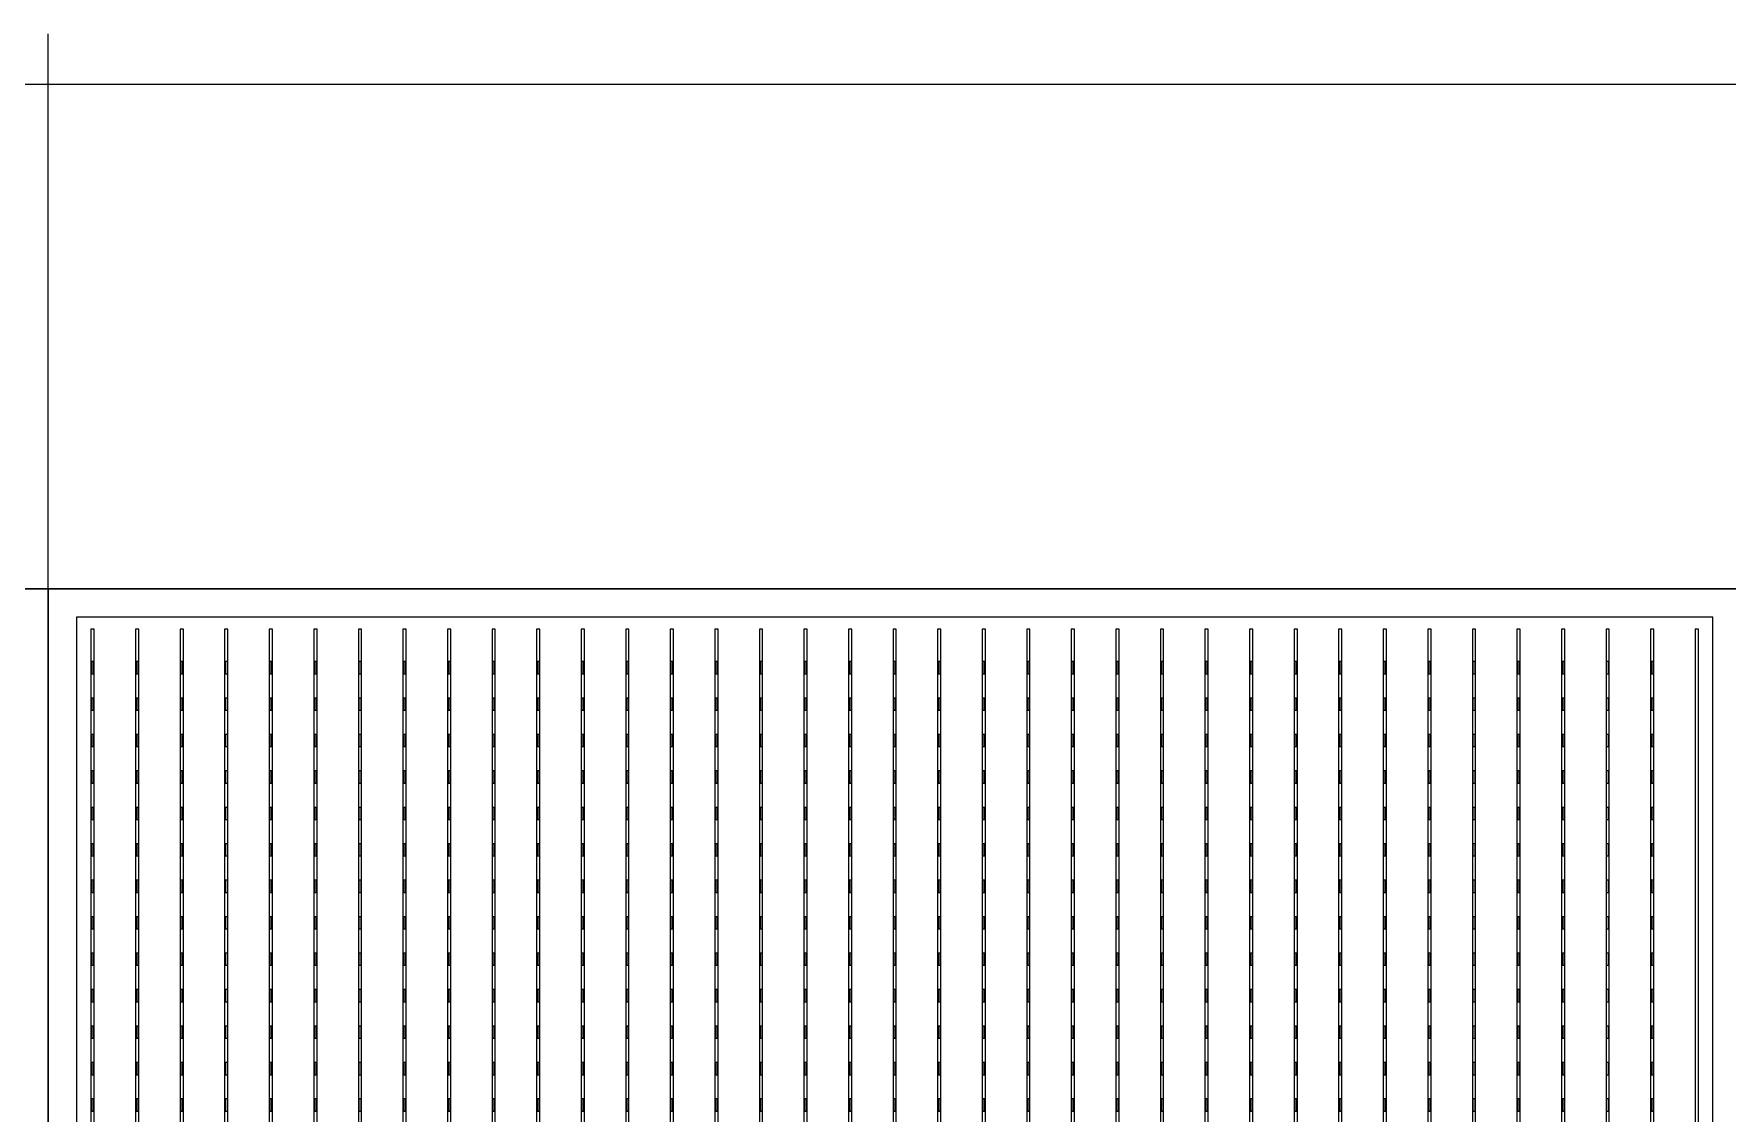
# Model space of a CAD drawing. Header units: millimetres. Extents: x -18 to 142, y -7 to 153.
# Drawn here: x 41.09 to 61.99, y 139.32 to 152.65 of the extents above; entities that cross this region are included whole.
import ezdxf

# ---------------------------------------------------------------- set-up
doc = ezdxf.new("R2010")
doc.units = ezdxf.units.MM
for name, color, linetype in [('CELLS', 5, 'Continuous'), ('CONTACT_PADS', 2, 'Continuous'), ('DICING', 4, 'Continuous'), ('FINGERS', 1, 'Continuous'), ('INSULATION', 2, 'Continuous'), ('WAFER', 1, 'Continuous')]:
    doc.layers.add(name, color=color, linetype=linetype)

msp = doc.modelspace()

# ---------------------------------------------------------------- linework, layer by layer
at = {"layer": 'CELLS'}
for points in [[(41.27, 124.9), (41.27, 145.8), (20.37, 145.8), (20.37, 124.9), (41.27, 124.9)], [(62.17, 124.9), (62.17, 145.8), (41.27, 145.8), (41.27, 124.9), (62.17, 124.9)]]:
    msp.add_lwpolyline(points, close=True, dxfattribs=at)
at = {"layer": 'CONTACT_PADS'}
for points in [[(41.833, 144.75), (41.833, 144.9), (41.808, 144.9), (41.808, 144.75), (41.833, 144.75)], [(42.383, 144.75), (42.383, 144.9), (42.358, 144.9), (42.358, 144.75), (42.383, 144.75)], [(42.933, 144.75), (42.933, 144.9), (42.908, 144.9), (42.908, 144.75), (42.933, 144.75)], [(43.483, 144.75), (43.483, 144.9), (43.458, 144.9), (43.458, 144.75), (43.483, 144.75)], [(44.033, 144.75), (44.033, 144.9), (44.008, 144.9), (44.008, 144.75), (44.033, 144.75)], [(44.583, 144.75), (44.583, 144.9), (44.558, 144.9), (44.558, 144.75), (44.583, 144.75)], [(45.133, 144.75), (45.133, 144.9), (45.108, 144.9), (45.108, 144.75), (45.133, 144.75)], [(45.683, 144.75), (45.683, 144.9), (45.658, 144.9), (45.658, 144.75), (45.683, 144.75)], [(46.233, 144.75), (46.233, 144.9), (46.208, 144.9), (46.208, 144.75), (46.233, 144.75)], [(46.783, 144.75), (46.783, 144.9), (46.758, 144.9), (46.758, 144.75), (46.783, 144.75)], [(47.333, 144.75), (47.333, 144.9), (47.308, 144.9), (47.308, 144.75), (47.333, 144.75)], [(47.883, 144.75), (47.883, 144.9), (47.858, 144.9), (47.858, 144.75), (47.883, 144.75)], [(48.433, 144.75), (48.433, 144.9), (48.408, 144.9), (48.408, 144.75), (48.433, 144.75)], [(48.983, 144.75), (48.983, 144.9), (48.958, 144.9), (48.958, 144.75), (48.983, 144.75)], [(49.533, 144.75), (49.533, 144.9), (49.508, 144.9), (49.508, 144.75), (49.533, 144.75)], [(50.083, 144.75), (50.083, 144.9), (50.058, 144.9), (50.058, 144.75), (50.083, 144.75)], [(50.633, 144.75), (50.633, 144.9), (50.608, 144.9), (50.608, 144.75), (50.633, 144.75)], [(51.183, 144.75), (51.183, 144.9), (51.158, 144.9), (51.158, 144.75), (51.183, 144.75)], [(51.733, 144.75), (51.733, 144.9), (51.708, 144.9), (51.708, 144.75), (51.733, 144.75)], [(52.283, 144.75), (52.283, 144.9), (52.258, 144.9), (52.258, 144.75), (52.283, 144.75)], [(52.833, 144.75), (52.833, 144.9), (52.808, 144.9), (52.808, 144.75), (52.833, 144.75)], [(53.383, 144.75), (53.383, 144.9), (53.358, 144.9), (53.358, 144.75), (53.383, 144.75)], [(53.933, 144.75), (53.933, 144.9), (53.908, 144.9), (53.908, 144.75), (53.933, 144.75)], [(54.483, 144.75), (54.483, 144.9), (54.458, 144.9), (54.458, 144.75), (54.483, 144.75)], [(55.033, 144.75), (55.033, 144.9), (55.008, 144.9), (55.008, 144.75), (55.033, 144.75)], [(55.583, 144.75), (55.583, 144.9), (55.558, 144.9), (55.558, 144.75), (55.583, 144.75)], [(56.133, 144.75), (56.133, 144.9), (56.108, 144.9), (56.108, 144.75), (56.133, 144.75)], [(56.683, 144.75), (56.683, 144.9), (56.658, 144.9), (56.658, 144.75), (56.683, 144.75)], [(57.233, 144.75), (57.233, 144.9), (57.208, 144.9), (57.208, 144.75), (57.233, 144.75)], [(57.783, 144.75), (57.783, 144.9), (57.758, 144.9), (57.758, 144.75), (57.783, 144.75)], [(58.333, 144.75), (58.333, 144.9), (58.308, 144.9), (58.308, 144.75), (58.333, 144.75)], [(58.883, 144.75), (58.883, 144.9), (58.858, 144.9), (58.858, 144.75), (58.883, 144.75)], [(59.433, 144.75), (59.433, 144.9), (59.408, 144.9), (59.408, 144.75), (59.433, 144.75)], [(59.983, 144.75), (59.983, 144.9), (59.958, 144.9), (59.958, 144.75), (59.983, 144.75)], [(60.533, 144.75), (60.533, 144.9), (60.508, 144.9), (60.508, 144.75), (60.533, 144.75)], [(61.083, 144.75), (61.083, 144.9), (61.058, 144.9), (61.058, 144.75), (61.083, 144.75)], [(41.833, 144.3), (41.833, 144.45), (41.808, 144.45), (41.808, 144.3), (41.833, 144.3)], [(42.383, 144.3), (42.383, 144.45), (42.358, 144.45), (42.358, 144.3), (42.383, 144.3)], [(42.933, 144.3), (42.933, 144.45), (42.908, 144.45), (42.908, 144.3), (42.933, 144.3)], [(43.483, 144.3), (43.483, 144.45), (43.458, 144.45), (43.458, 144.3), (43.483, 144.3)], [(44.033, 144.3), (44.033, 144.45), (44.008, 144.45), (44.008, 144.3), (44.033, 144.3)], [(44.583, 144.3), (44.583, 144.45), (44.558, 144.45), (44.558, 144.3), (44.583, 144.3)], [(45.133, 144.3), (45.133, 144.45), (45.108, 144.45), (45.108, 144.3), (45.133, 144.3)], [(45.683, 144.3), (45.683, 144.45), (45.658, 144.45), (45.658, 144.3), (45.683, 144.3)], [(46.233, 144.3), (46.233, 144.45), (46.208, 144.45), (46.208, 144.3), (46.233, 144.3)], [(46.783, 144.3), (46.783, 144.45), (46.758, 144.45), (46.758, 144.3), (46.783, 144.3)], [(47.333, 144.3), (47.333, 144.45), (47.308, 144.45), (47.308, 144.3), (47.333, 144.3)], [(47.883, 144.3), (47.883, 144.45), (47.858, 144.45), (47.858, 144.3), (47.883, 144.3)], [(48.433, 144.3), (48.433, 144.45), (48.408, 144.45), (48.408, 144.3), (48.433, 144.3)], [(48.983, 144.3), (48.983, 144.45), (48.958, 144.45), (48.958, 144.3), (48.983, 144.3)], [(49.533, 144.3), (49.533, 144.45), (49.508, 144.45), (49.508, 144.3), (49.533, 144.3)], [(50.083, 144.3), (50.083, 144.45), (50.058, 144.45), (50.058, 144.3), (50.083, 144.3)], [(50.633, 144.3), (50.633, 144.45), (50.608, 144.45), (50.608, 144.3), (50.633, 144.3)], [(51.183, 144.3), (51.183, 144.45), (51.158, 144.45), (51.158, 144.3), (51.183, 144.3)], [(51.733, 144.3), (51.733, 144.45), (51.708, 144.45), (51.708, 144.3), (51.733, 144.3)], [(52.283, 144.3), (52.283, 144.45), (52.258, 144.45), (52.258, 144.3), (52.283, 144.3)], [(52.833, 144.3), (52.833, 144.45), (52.808, 144.45), (52.808, 144.3), (52.833, 144.3)], [(53.383, 144.3), (53.383, 144.45), (53.358, 144.45), (53.358, 144.3), (53.383, 144.3)], [(53.933, 144.3), (53.933, 144.45), (53.908, 144.45), (53.908, 144.3), (53.933, 144.3)], [(54.483, 144.3), (54.483, 144.45), (54.458, 144.45), (54.458, 144.3), (54.483, 144.3)], [(55.033, 144.3), (55.033, 144.45), (55.008, 144.45), (55.008, 144.3), (55.033, 144.3)], [(55.583, 144.3), (55.583, 144.45), (55.558, 144.45), (55.558, 144.3), (55.583, 144.3)], [(56.133, 144.3), (56.133, 144.45), (56.108, 144.45), (56.108, 144.3), (56.133, 144.3)], [(56.683, 144.3), (56.683, 144.45), (56.658, 144.45), (56.658, 144.3), (56.683, 144.3)], [(57.233, 144.3), (57.233, 144.45), (57.208, 144.45), (57.208, 144.3), (57.233, 144.3)], [(57.783, 144.3), (57.783, 144.45), (57.758, 144.45), (57.758, 144.3), (57.783, 144.3)], [(58.333, 144.3), (58.333, 144.45), (58.308, 144.45), (58.308, 144.3), (58.333, 144.3)], [(58.883, 144.3), (58.883, 144.45), (58.858, 144.45), (58.858, 144.3), (58.883, 144.3)], [(59.433, 144.3), (59.433, 144.45), (59.408, 144.45), (59.408, 144.3), (59.433, 144.3)], [(59.983, 144.3), (59.983, 144.45), (59.958, 144.45), (59.958, 144.3), (59.983, 144.3)], [(60.533, 144.3), (60.533, 144.45), (60.508, 144.45), (60.508, 144.3), (60.533, 144.3)], [(61.083, 144.3), (61.083, 144.45), (61.058, 144.45), (61.058, 144.3), (61.083, 144.3)], [(41.833, 143.85), (41.833, 144), (41.808, 144), (41.808, 143.85), (41.833, 143.85)], [(42.383, 143.85), (42.383, 144), (42.358, 144), (42.358, 143.85), (42.383, 143.85)], [(42.933, 143.85), (42.933, 144), (42.908, 144), (42.908, 143.85), (42.933, 143.85)], [(43.483, 143.85), (43.483, 144), (43.458, 144), (43.458, 143.85), (43.483, 143.85)], [(44.033, 143.85), (44.033, 144), (44.008, 144), (44.008, 143.85), (44.033, 143.85)], [(44.583, 143.85), (44.583, 144), (44.558, 144), (44.558, 143.85), (44.583, 143.85)], [(45.133, 143.85), (45.133, 144), (45.108, 144), (45.108, 143.85), (45.133, 143.85)], [(45.683, 143.85), (45.683, 144), (45.658, 144), (45.658, 143.85), (45.683, 143.85)], [(46.233, 143.85), (46.233, 144), (46.208, 144), (46.208, 143.85), (46.233, 143.85)], [(46.783, 143.85), (46.783, 144), (46.758, 144), (46.758, 143.85), (46.783, 143.85)], [(47.333, 143.85), (47.333, 144), (47.308, 144), (47.308, 143.85), (47.333, 143.85)], [(47.883, 143.85), (47.883, 144), (47.858, 144), (47.858, 143.85), (47.883, 143.85)], [(48.433, 143.85), (48.433, 144), (48.408, 144), (48.408, 143.85), (48.433, 143.85)], [(48.983, 143.85), (48.983, 144), (48.958, 144), (48.958, 143.85), (48.983, 143.85)], [(49.533, 143.85), (49.533, 144), (49.508, 144), (49.508, 143.85), (49.533, 143.85)], [(50.083, 143.85), (50.083, 144), (50.058, 144), (50.058, 143.85), (50.083, 143.85)], [(50.633, 143.85), (50.633, 144), (50.608, 144), (50.608, 143.85), (50.633, 143.85)], [(51.183, 143.85), (51.183, 144), (51.158, 144), (51.158, 143.85), (51.183, 143.85)], [(51.733, 143.85), (51.733, 144), (51.708, 144), (51.708, 143.85), (51.733, 143.85)], [(52.283, 143.85), (52.283, 144), (52.258, 144), (52.258, 143.85), (52.283, 143.85)], [(52.833, 143.85), (52.833, 144), (52.808, 144), (52.808, 143.85), (52.833, 143.85)], [(53.383, 143.85), (53.383, 144), (53.358, 144), (53.358, 143.85), (53.383, 143.85)], [(53.933, 143.85), (53.933, 144), (53.908, 144), (53.908, 143.85), (53.933, 143.85)], [(54.483, 143.85), (54.483, 144), (54.458, 144), (54.458, 143.85), (54.483, 143.85)], [(55.033, 143.85), (55.033, 144), (55.008, 144), (55.008, 143.85), (55.033, 143.85)], [(55.583, 143.85), (55.583, 144), (55.558, 144), (55.558, 143.85), (55.583, 143.85)], [(56.133, 143.85), (56.133, 144), (56.108, 144), (56.108, 143.85), (56.133, 143.85)], [(56.683, 143.85), (56.683, 144), (56.658, 144), (56.658, 143.85), (56.683, 143.85)], [(57.233, 143.85), (57.233, 144), (57.208, 144), (57.208, 143.85), (57.233, 143.85)], [(57.783, 143.85), (57.783, 144), (57.758, 144), (57.758, 143.85), (57.783, 143.85)], [(58.333, 143.85), (58.333, 144), (58.308, 144), (58.308, 143.85), (58.333, 143.85)], [(58.883, 143.85), (58.883, 144), (58.858, 144), (58.858, 143.85), (58.883, 143.85)], [(59.433, 143.85), (59.433, 144), (59.408, 144), (59.408, 143.85), (59.433, 143.85)], [(59.983, 143.85), (59.983, 144), (59.958, 144), (59.958, 143.85), (59.983, 143.85)], [(60.533, 143.85), (60.533, 144), (60.508, 144), (60.508, 143.85), (60.533, 143.85)], [(61.083, 143.85), (61.083, 144), (61.058, 144), (61.058, 143.85), (61.083, 143.85)], [(41.833, 143.4), (41.833, 143.55), (41.808, 143.55), (41.808, 143.4), (41.833, 143.4)], [(42.383, 143.4), (42.383, 143.55), (42.358, 143.55), (42.358, 143.4), (42.383, 143.4)], [(42.933, 143.4), (42.933, 143.55), (42.908, 143.55), (42.908, 143.4), (42.933, 143.4)], [(43.483, 143.4), (43.483, 143.55), (43.458, 143.55), (43.458, 143.4), (43.483, 143.4)], [(44.033, 143.4), (44.033, 143.55), (44.008, 143.55), (44.008, 143.4), (44.033, 143.4)], [(44.583, 143.4), (44.583, 143.55), (44.558, 143.55), (44.558, 143.4), (44.583, 143.4)], [(45.133, 143.4), (45.133, 143.55), (45.108, 143.55), (45.108, 143.4), (45.133, 143.4)], [(45.683, 143.4), (45.683, 143.55), (45.658, 143.55), (45.658, 143.4), (45.683, 143.4)], [(46.233, 143.4), (46.233, 143.55), (46.208, 143.55), (46.208, 143.4), (46.233, 143.4)], [(46.783, 143.4), (46.783, 143.55), (46.758, 143.55), (46.758, 143.4), (46.783, 143.4)], [(47.333, 143.4), (47.333, 143.55), (47.308, 143.55), (47.308, 143.4), (47.333, 143.4)], [(47.883, 143.4), (47.883, 143.55), (47.858, 143.55), (47.858, 143.4), (47.883, 143.4)], [(48.433, 143.4), (48.433, 143.55), (48.408, 143.55), (48.408, 143.4), (48.433, 143.4)], [(48.983, 143.4), (48.983, 143.55), (48.958, 143.55), (48.958, 143.4), (48.983, 143.4)], [(49.533, 143.4), (49.533, 143.55), (49.508, 143.55), (49.508, 143.4), (49.533, 143.4)], [(50.083, 143.4), (50.083, 143.55), (50.058, 143.55), (50.058, 143.4), (50.083, 143.4)], [(50.633, 143.4), (50.633, 143.55), (50.608, 143.55), (50.608, 143.4), (50.633, 143.4)], [(51.183, 143.4), (51.183, 143.55), (51.158, 143.55), (51.158, 143.4), (51.183, 143.4)], [(51.733, 143.4), (51.733, 143.55), (51.708, 143.55), (51.708, 143.4), (51.733, 143.4)], [(52.283, 143.4), (52.283, 143.55), (52.258, 143.55), (52.258, 143.4), (52.283, 143.4)], [(52.833, 143.4), (52.833, 143.55), (52.808, 143.55), (52.808, 143.4), (52.833, 143.4)], [(53.383, 143.4), (53.383, 143.55), (53.358, 143.55), (53.358, 143.4), (53.383, 143.4)], [(53.933, 143.4), (53.933, 143.55), (53.908, 143.55), (53.908, 143.4), (53.933, 143.4)], [(54.483, 143.4), (54.483, 143.55), (54.458, 143.55), (54.458, 143.4), (54.483, 143.4)], [(55.033, 143.4), (55.033, 143.55), (55.008, 143.55), (55.008, 143.4), (55.033, 143.4)], [(55.583, 143.4), (55.583, 143.55), (55.558, 143.55), (55.558, 143.4), (55.583, 143.4)], [(56.133, 143.4), (56.133, 143.55), (56.108, 143.55), (56.108, 143.4), (56.133, 143.4)], [(56.683, 143.4), (56.683, 143.55), (56.658, 143.55), (56.658, 143.4), (56.683, 143.4)], [(57.233, 143.4), (57.233, 143.55), (57.208, 143.55), (57.208, 143.4), (57.233, 143.4)], [(57.783, 143.4), (57.783, 143.55), (57.758, 143.55), (57.758, 143.4), (57.783, 143.4)], [(58.333, 143.4), (58.333, 143.55), (58.308, 143.55), (58.308, 143.4), (58.333, 143.4)], [(58.883, 143.4), (58.883, 143.55), (58.858, 143.55), (58.858, 143.4), (58.883, 143.4)], [(59.433, 143.4), (59.433, 143.55), (59.408, 143.55), (59.408, 143.4), (59.433, 143.4)], [(59.983, 143.4), (59.983, 143.55), (59.958, 143.55), (59.958, 143.4), (59.983, 143.4)], [(60.533, 143.4), (60.533, 143.55), (60.508, 143.55), (60.508, 143.4), (60.533, 143.4)], [(61.083, 143.4), (61.083, 143.55), (61.058, 143.55), (61.058, 143.4), (61.083, 143.4)], [(41.833, 142.95), (41.833, 143.1), (41.808, 143.1), (41.808, 142.95), (41.833, 142.95)], [(42.383, 142.95), (42.383, 143.1), (42.358, 143.1), (42.358, 142.95), (42.383, 142.95)], [(42.933, 142.95), (42.933, 143.1), (42.908, 143.1), (42.908, 142.95), (42.933, 142.95)], [(43.483, 142.95), (43.483, 143.1), (43.458, 143.1), (43.458, 142.95), (43.483, 142.95)], [(44.033, 142.95), (44.033, 143.1), (44.008, 143.1), (44.008, 142.95), (44.033, 142.95)], [(44.583, 142.95), (44.583, 143.1), (44.558, 143.1), (44.558, 142.95), (44.583, 142.95)], [(45.133, 142.95), (45.133, 143.1), (45.108, 143.1), (45.108, 142.95), (45.133, 142.95)], [(45.683, 142.95), (45.683, 143.1), (45.658, 143.1), (45.658, 142.95), (45.683, 142.95)], [(46.233, 142.95), (46.233, 143.1), (46.208, 143.1), (46.208, 142.95), (46.233, 142.95)], [(46.783, 142.95), (46.783, 143.1), (46.758, 143.1), (46.758, 142.95), (46.783, 142.95)], [(47.333, 142.95), (47.333, 143.1), (47.308, 143.1), (47.308, 142.95), (47.333, 142.95)], [(47.883, 142.95), (47.883, 143.1), (47.858, 143.1), (47.858, 142.95), (47.883, 142.95)], [(48.433, 142.95), (48.433, 143.1), (48.408, 143.1), (48.408, 142.95), (48.433, 142.95)], [(48.983, 142.95), (48.983, 143.1), (48.958, 143.1), (48.958, 142.95), (48.983, 142.95)], [(49.533, 142.95), (49.533, 143.1), (49.508, 143.1), (49.508, 142.95), (49.533, 142.95)], [(50.083, 142.95), (50.083, 143.1), (50.058, 143.1), (50.058, 142.95), (50.083, 142.95)], [(50.633, 142.95), (50.633, 143.1), (50.608, 143.1), (50.608, 142.95), (50.633, 142.95)], [(51.183, 142.95), (51.183, 143.1), (51.158, 143.1), (51.158, 142.95), (51.183, 142.95)], [(51.733, 142.95), (51.733, 143.1), (51.708, 143.1), (51.708, 142.95), (51.733, 142.95)], [(52.283, 142.95), (52.283, 143.1), (52.258, 143.1), (52.258, 142.95), (52.283, 142.95)], [(52.833, 142.95), (52.833, 143.1), (52.808, 143.1), (52.808, 142.95), (52.833, 142.95)], [(53.383, 142.95), (53.383, 143.1), (53.358, 143.1), (53.358, 142.95), (53.383, 142.95)], [(53.933, 142.95), (53.933, 143.1), (53.908, 143.1), (53.908, 142.95), (53.933, 142.95)], [(54.483, 142.95), (54.483, 143.1), (54.458, 143.1), (54.458, 142.95), (54.483, 142.95)], [(55.033, 142.95), (55.033, 143.1), (55.008, 143.1), (55.008, 142.95), (55.033, 142.95)], [(55.583, 142.95), (55.583, 143.1), (55.558, 143.1), (55.558, 142.95), (55.583, 142.95)], [(56.133, 142.95), (56.133, 143.1), (56.108, 143.1), (56.108, 142.95), (56.133, 142.95)], [(56.683, 142.95), (56.683, 143.1), (56.658, 143.1), (56.658, 142.95), (56.683, 142.95)], [(57.233, 142.95), (57.233, 143.1), (57.208, 143.1), (57.208, 142.95), (57.233, 142.95)], [(57.783, 142.95), (57.783, 143.1), (57.758, 143.1), (57.758, 142.95), (57.783, 142.95)], [(58.333, 142.95), (58.333, 143.1), (58.308, 143.1), (58.308, 142.95), (58.333, 142.95)], [(58.883, 142.95), (58.883, 143.1), (58.858, 143.1), (58.858, 142.95), (58.883, 142.95)], [(59.433, 142.95), (59.433, 143.1), (59.408, 143.1), (59.408, 142.95), (59.433, 142.95)], [(59.983, 142.95), (59.983, 143.1), (59.958, 143.1), (59.958, 142.95), (59.983, 142.95)], [(60.533, 142.95), (60.533, 143.1), (60.508, 143.1), (60.508, 142.95), (60.533, 142.95)], [(61.083, 142.95), (61.083, 143.1), (61.058, 143.1), (61.058, 142.95), (61.083, 142.95)], [(41.833, 142.5), (41.833, 142.65), (41.808, 142.65), (41.808, 142.5), (41.833, 142.5)], [(42.383, 142.5), (42.383, 142.65), (42.358, 142.65), (42.358, 142.5), (42.383, 142.5)], [(42.933, 142.5), (42.933, 142.65), (42.908, 142.65), (42.908, 142.5), (42.933, 142.5)], [(43.483, 142.5), (43.483, 142.65), (43.458, 142.65), (43.458, 142.5), (43.483, 142.5)], [(44.033, 142.5), (44.033, 142.65), (44.008, 142.65), (44.008, 142.5), (44.033, 142.5)], [(44.583, 142.5), (44.583, 142.65), (44.558, 142.65), (44.558, 142.5), (44.583, 142.5)], [(45.133, 142.5), (45.133, 142.65), (45.108, 142.65), (45.108, 142.5), (45.133, 142.5)], [(45.683, 142.5), (45.683, 142.65), (45.658, 142.65), (45.658, 142.5), (45.683, 142.5)], [(46.233, 142.5), (46.233, 142.65), (46.208, 142.65), (46.208, 142.5), (46.233, 142.5)], [(46.783, 142.5), (46.783, 142.65), (46.758, 142.65), (46.758, 142.5), (46.783, 142.5)], [(47.333, 142.5), (47.333, 142.65), (47.308, 142.65), (47.308, 142.5), (47.333, 142.5)], [(47.883, 142.5), (47.883, 142.65), (47.858, 142.65), (47.858, 142.5), (47.883, 142.5)], [(48.433, 142.5), (48.433, 142.65), (48.408, 142.65), (48.408, 142.5), (48.433, 142.5)], [(48.983, 142.5), (48.983, 142.65), (48.958, 142.65), (48.958, 142.5), (48.983, 142.5)], [(49.533, 142.5), (49.533, 142.65), (49.508, 142.65), (49.508, 142.5), (49.533, 142.5)], [(50.083, 142.5), (50.083, 142.65), (50.058, 142.65), (50.058, 142.5), (50.083, 142.5)], [(50.633, 142.5), (50.633, 142.65), (50.608, 142.65), (50.608, 142.5), (50.633, 142.5)], [(51.183, 142.5), (51.183, 142.65), (51.158, 142.65), (51.158, 142.5), (51.183, 142.5)], [(51.733, 142.5), (51.733, 142.65), (51.708, 142.65), (51.708, 142.5), (51.733, 142.5)], [(52.283, 142.5), (52.283, 142.65), (52.258, 142.65), (52.258, 142.5), (52.283, 142.5)], [(52.833, 142.5), (52.833, 142.65), (52.808, 142.65), (52.808, 142.5), (52.833, 142.5)], [(53.383, 142.5), (53.383, 142.65), (53.358, 142.65), (53.358, 142.5), (53.383, 142.5)], [(53.933, 142.5), (53.933, 142.65), (53.908, 142.65), (53.908, 142.5), (53.933, 142.5)], [(54.483, 142.5), (54.483, 142.65), (54.458, 142.65), (54.458, 142.5), (54.483, 142.5)], [(55.033, 142.5), (55.033, 142.65), (55.008, 142.65), (55.008, 142.5), (55.033, 142.5)], [(55.583, 142.5), (55.583, 142.65), (55.558, 142.65), (55.558, 142.5), (55.583, 142.5)], [(56.133, 142.5), (56.133, 142.65), (56.108, 142.65), (56.108, 142.5), (56.133, 142.5)], [(56.683, 142.5), (56.683, 142.65), (56.658, 142.65), (56.658, 142.5), (56.683, 142.5)], [(57.233, 142.5), (57.233, 142.65), (57.208, 142.65), (57.208, 142.5), (57.233, 142.5)], [(57.783, 142.5), (57.783, 142.65), (57.758, 142.65), (57.758, 142.5), (57.783, 142.5)], [(58.333, 142.5), (58.333, 142.65), (58.308, 142.65), (58.308, 142.5), (58.333, 142.5)], [(58.883, 142.5), (58.883, 142.65), (58.858, 142.65), (58.858, 142.5), (58.883, 142.5)], [(59.433, 142.5), (59.433, 142.65), (59.408, 142.65), (59.408, 142.5), (59.433, 142.5)], [(59.983, 142.5), (59.983, 142.65), (59.958, 142.65), (59.958, 142.5), (59.983, 142.5)], [(60.533, 142.5), (60.533, 142.65), (60.508, 142.65), (60.508, 142.5), (60.533, 142.5)], [(61.083, 142.5), (61.083, 142.65), (61.058, 142.65), (61.058, 142.5), (61.083, 142.5)], [(41.833, 142.05), (41.833, 142.2), (41.808, 142.2), (41.808, 142.05), (41.833, 142.05)], [(42.383, 142.05), (42.383, 142.2), (42.358, 142.2), (42.358, 142.05), (42.383, 142.05)], [(42.933, 142.05), (42.933, 142.2), (42.908, 142.2), (42.908, 142.05), (42.933, 142.05)], [(43.483, 142.05), (43.483, 142.2), (43.458, 142.2), (43.458, 142.05), (43.483, 142.05)], [(44.033, 142.05), (44.033, 142.2), (44.008, 142.2), (44.008, 142.05), (44.033, 142.05)], [(44.583, 142.05), (44.583, 142.2), (44.558, 142.2), (44.558, 142.05), (44.583, 142.05)], [(45.133, 142.05), (45.133, 142.2), (45.108, 142.2), (45.108, 142.05), (45.133, 142.05)], [(45.683, 142.05), (45.683, 142.2), (45.658, 142.2), (45.658, 142.05), (45.683, 142.05)], [(46.233, 142.05), (46.233, 142.2), (46.208, 142.2), (46.208, 142.05), (46.233, 142.05)], [(46.783, 142.05), (46.783, 142.2), (46.758, 142.2), (46.758, 142.05), (46.783, 142.05)], [(47.333, 142.05), (47.333, 142.2), (47.308, 142.2), (47.308, 142.05), (47.333, 142.05)], [(47.883, 142.05), (47.883, 142.2), (47.858, 142.2), (47.858, 142.05), (47.883, 142.05)], [(48.433, 142.05), (48.433, 142.2), (48.408, 142.2), (48.408, 142.05), (48.433, 142.05)], [(48.983, 142.05), (48.983, 142.2), (48.958, 142.2), (48.958, 142.05), (48.983, 142.05)], [(49.533, 142.05), (49.533, 142.2), (49.508, 142.2), (49.508, 142.05), (49.533, 142.05)], [(50.083, 142.05), (50.083, 142.2), (50.058, 142.2), (50.058, 142.05), (50.083, 142.05)], [(50.633, 142.05), (50.633, 142.2), (50.608, 142.2), (50.608, 142.05), (50.633, 142.05)], [(51.183, 142.05), (51.183, 142.2), (51.158, 142.2), (51.158, 142.05), (51.183, 142.05)], [(51.733, 142.05), (51.733, 142.2), (51.708, 142.2), (51.708, 142.05), (51.733, 142.05)], [(52.283, 142.05), (52.283, 142.2), (52.258, 142.2), (52.258, 142.05), (52.283, 142.05)], [(52.833, 142.05), (52.833, 142.2), (52.808, 142.2), (52.808, 142.05), (52.833, 142.05)], [(53.383, 142.05), (53.383, 142.2), (53.358, 142.2), (53.358, 142.05), (53.383, 142.05)], [(53.933, 142.05), (53.933, 142.2), (53.908, 142.2), (53.908, 142.05), (53.933, 142.05)], [(54.483, 142.05), (54.483, 142.2), (54.458, 142.2), (54.458, 142.05), (54.483, 142.05)], [(55.033, 142.05), (55.033, 142.2), (55.008, 142.2), (55.008, 142.05), (55.033, 142.05)], [(55.583, 142.05), (55.583, 142.2), (55.558, 142.2), (55.558, 142.05), (55.583, 142.05)], [(56.133, 142.05), (56.133, 142.2), (56.108, 142.2), (56.108, 142.05), (56.133, 142.05)], [(56.683, 142.05), (56.683, 142.2), (56.658, 142.2), (56.658, 142.05), (56.683, 142.05)], [(57.233, 142.05), (57.233, 142.2), (57.208, 142.2), (57.208, 142.05), (57.233, 142.05)], [(57.783, 142.05), (57.783, 142.2), (57.758, 142.2), (57.758, 142.05), (57.783, 142.05)], [(58.333, 142.05), (58.333, 142.2), (58.308, 142.2), (58.308, 142.05), (58.333, 142.05)], [(58.883, 142.05), (58.883, 142.2), (58.858, 142.2), (58.858, 142.05), (58.883, 142.05)], [(59.433, 142.05), (59.433, 142.2), (59.408, 142.2), (59.408, 142.05), (59.433, 142.05)], [(59.983, 142.05), (59.983, 142.2), (59.958, 142.2), (59.958, 142.05), (59.983, 142.05)], [(60.533, 142.05), (60.533, 142.2), (60.508, 142.2), (60.508, 142.05), (60.533, 142.05)], [(61.083, 142.05), (61.083, 142.2), (61.058, 142.2), (61.058, 142.05), (61.083, 142.05)], [(41.833, 141.6), (41.833, 141.75), (41.808, 141.75), (41.808, 141.6), (41.833, 141.6)], [(42.383, 141.6), (42.383, 141.75), (42.358, 141.75), (42.358, 141.6), (42.383, 141.6)], [(42.933, 141.6), (42.933, 141.75), (42.908, 141.75), (42.908, 141.6), (42.933, 141.6)], [(43.483, 141.6), (43.483, 141.75), (43.458, 141.75), (43.458, 141.6), (43.483, 141.6)], [(44.033, 141.6), (44.033, 141.75), (44.008, 141.75), (44.008, 141.6), (44.033, 141.6)], [(44.583, 141.6), (44.583, 141.75), (44.558, 141.75), (44.558, 141.6), (44.583, 141.6)], [(45.133, 141.6), (45.133, 141.75), (45.108, 141.75), (45.108, 141.6), (45.133, 141.6)], [(45.683, 141.6), (45.683, 141.75), (45.658, 141.75), (45.658, 141.6), (45.683, 141.6)], [(46.233, 141.6), (46.233, 141.75), (46.208, 141.75), (46.208, 141.6), (46.233, 141.6)], [(46.783, 141.6), (46.783, 141.75), (46.758, 141.75), (46.758, 141.6), (46.783, 141.6)], [(47.333, 141.6), (47.333, 141.75), (47.308, 141.75), (47.308, 141.6), (47.333, 141.6)], [(47.883, 141.6), (47.883, 141.75), (47.858, 141.75), (47.858, 141.6), (47.883, 141.6)], [(48.433, 141.6), (48.433, 141.75), (48.408, 141.75), (48.408, 141.6), (48.433, 141.6)], [(48.983, 141.6), (48.983, 141.75), (48.958, 141.75), (48.958, 141.6), (48.983, 141.6)], [(49.533, 141.6), (49.533, 141.75), (49.508, 141.75), (49.508, 141.6), (49.533, 141.6)], [(50.083, 141.6), (50.083, 141.75), (50.058, 141.75), (50.058, 141.6), (50.083, 141.6)], [(50.633, 141.6), (50.633, 141.75), (50.608, 141.75), (50.608, 141.6), (50.633, 141.6)], [(51.183, 141.6), (51.183, 141.75), (51.158, 141.75), (51.158, 141.6), (51.183, 141.6)], [(51.733, 141.6), (51.733, 141.75), (51.708, 141.75), (51.708, 141.6), (51.733, 141.6)], [(52.283, 141.6), (52.283, 141.75), (52.258, 141.75), (52.258, 141.6), (52.283, 141.6)], [(52.833, 141.6), (52.833, 141.75), (52.808, 141.75), (52.808, 141.6), (52.833, 141.6)], [(53.383, 141.6), (53.383, 141.75), (53.358, 141.75), (53.358, 141.6), (53.383, 141.6)], [(53.933, 141.6), (53.933, 141.75), (53.908, 141.75), (53.908, 141.6), (53.933, 141.6)], [(54.483, 141.6), (54.483, 141.75), (54.458, 141.75), (54.458, 141.6), (54.483, 141.6)], [(55.033, 141.6), (55.033, 141.75), (55.008, 141.75), (55.008, 141.6), (55.033, 141.6)], [(55.583, 141.6), (55.583, 141.75), (55.558, 141.75), (55.558, 141.6), (55.583, 141.6)], [(56.133, 141.6), (56.133, 141.75), (56.108, 141.75), (56.108, 141.6), (56.133, 141.6)], [(56.683, 141.6), (56.683, 141.75), (56.658, 141.75), (56.658, 141.6), (56.683, 141.6)], [(57.233, 141.6), (57.233, 141.75), (57.208, 141.75), (57.208, 141.6), (57.233, 141.6)], [(57.783, 141.6), (57.783, 141.75), (57.758, 141.75), (57.758, 141.6), (57.783, 141.6)], [(58.333, 141.6), (58.333, 141.75), (58.308, 141.75), (58.308, 141.6), (58.333, 141.6)], [(58.883, 141.6), (58.883, 141.75), (58.858, 141.75), (58.858, 141.6), (58.883, 141.6)], [(59.433, 141.6), (59.433, 141.75), (59.408, 141.75), (59.408, 141.6), (59.433, 141.6)], [(59.983, 141.6), (59.983, 141.75), (59.958, 141.75), (59.958, 141.6), (59.983, 141.6)], [(60.533, 141.6), (60.533, 141.75), (60.508, 141.75), (60.508, 141.6), (60.533, 141.6)], [(61.083, 141.6), (61.083, 141.75), (61.058, 141.75), (61.058, 141.6), (61.083, 141.6)], [(41.833, 141.15), (41.833, 141.3), (41.808, 141.3), (41.808, 141.15), (41.833, 141.15)], [(42.383, 141.15), (42.383, 141.3), (42.358, 141.3), (42.358, 141.15), (42.383, 141.15)], [(42.933, 141.15), (42.933, 141.3), (42.908, 141.3), (42.908, 141.15), (42.933, 141.15)], [(43.483, 141.15), (43.483, 141.3), (43.458, 141.3), (43.458, 141.15), (43.483, 141.15)], [(44.033, 141.15), (44.033, 141.3), (44.008, 141.3), (44.008, 141.15), (44.033, 141.15)], [(44.583, 141.15), (44.583, 141.3), (44.558, 141.3), (44.558, 141.15), (44.583, 141.15)], [(45.133, 141.15), (45.133, 141.3), (45.108, 141.3), (45.108, 141.15), (45.133, 141.15)], [(45.683, 141.15), (45.683, 141.3), (45.658, 141.3), (45.658, 141.15), (45.683, 141.15)], [(46.233, 141.15), (46.233, 141.3), (46.208, 141.3), (46.208, 141.15), (46.233, 141.15)], [(46.783, 141.15), (46.783, 141.3), (46.758, 141.3), (46.758, 141.15), (46.783, 141.15)], [(47.333, 141.15), (47.333, 141.3), (47.308, 141.3), (47.308, 141.15), (47.333, 141.15)], [(47.883, 141.15), (47.883, 141.3), (47.858, 141.3), (47.858, 141.15), (47.883, 141.15)], [(48.433, 141.15), (48.433, 141.3), (48.408, 141.3), (48.408, 141.15), (48.433, 141.15)], [(48.983, 141.15), (48.983, 141.3), (48.958, 141.3), (48.958, 141.15), (48.983, 141.15)], [(49.533, 141.15), (49.533, 141.3), (49.508, 141.3), (49.508, 141.15), (49.533, 141.15)], [(50.083, 141.15), (50.083, 141.3), (50.058, 141.3), (50.058, 141.15), (50.083, 141.15)], [(50.633, 141.15), (50.633, 141.3), (50.608, 141.3), (50.608, 141.15), (50.633, 141.15)], [(51.183, 141.15), (51.183, 141.3), (51.158, 141.3), (51.158, 141.15), (51.183, 141.15)], [(51.733, 141.15), (51.733, 141.3), (51.708, 141.3), (51.708, 141.15), (51.733, 141.15)], [(52.283, 141.15), (52.283, 141.3), (52.258, 141.3), (52.258, 141.15), (52.283, 141.15)], [(52.833, 141.15), (52.833, 141.3), (52.808, 141.3), (52.808, 141.15), (52.833, 141.15)], [(53.383, 141.15), (53.383, 141.3), (53.358, 141.3), (53.358, 141.15), (53.383, 141.15)], [(53.933, 141.15), (53.933, 141.3), (53.908, 141.3), (53.908, 141.15), (53.933, 141.15)], [(54.483, 141.15), (54.483, 141.3), (54.458, 141.3), (54.458, 141.15), (54.483, 141.15)], [(55.033, 141.15), (55.033, 141.3), (55.008, 141.3), (55.008, 141.15), (55.033, 141.15)], [(55.583, 141.15), (55.583, 141.3), (55.558, 141.3), (55.558, 141.15), (55.583, 141.15)], [(56.133, 141.15), (56.133, 141.3), (56.108, 141.3), (56.108, 141.15), (56.133, 141.15)], [(56.683, 141.15), (56.683, 141.3), (56.658, 141.3), (56.658, 141.15), (56.683, 141.15)], [(57.233, 141.15), (57.233, 141.3), (57.208, 141.3), (57.208, 141.15), (57.233, 141.15)], [(57.783, 141.15), (57.783, 141.3), (57.758, 141.3), (57.758, 141.15), (57.783, 141.15)], [(58.333, 141.15), (58.333, 141.3), (58.308, 141.3), (58.308, 141.15), (58.333, 141.15)], [(58.883, 141.15), (58.883, 141.3), (58.858, 141.3), (58.858, 141.15), (58.883, 141.15)], [(59.433, 141.15), (59.433, 141.3), (59.408, 141.3), (59.408, 141.15), (59.433, 141.15)], [(59.983, 141.15), (59.983, 141.3), (59.958, 141.3), (59.958, 141.15), (59.983, 141.15)], [(60.533, 141.15), (60.533, 141.3), (60.508, 141.3), (60.508, 141.15), (60.533, 141.15)], [(61.083, 141.15), (61.083, 141.3), (61.058, 141.3), (61.058, 141.15), (61.083, 141.15)], [(41.833, 140.7), (41.833, 140.85), (41.808, 140.85), (41.808, 140.7), (41.833, 140.7)], [(42.383, 140.7), (42.383, 140.85), (42.358, 140.85), (42.358, 140.7), (42.383, 140.7)], [(42.933, 140.7), (42.933, 140.85), (42.908, 140.85), (42.908, 140.7), (42.933, 140.7)], [(43.483, 140.7), (43.483, 140.85), (43.458, 140.85), (43.458, 140.7), (43.483, 140.7)], [(44.033, 140.7), (44.033, 140.85), (44.008, 140.85), (44.008, 140.7), (44.033, 140.7)], [(44.583, 140.7), (44.583, 140.85), (44.558, 140.85), (44.558, 140.7), (44.583, 140.7)], [(45.133, 140.7), (45.133, 140.85), (45.108, 140.85), (45.108, 140.7), (45.133, 140.7)], [(45.683, 140.7), (45.683, 140.85), (45.658, 140.85), (45.658, 140.7), (45.683, 140.7)], [(46.233, 140.7), (46.233, 140.85), (46.208, 140.85), (46.208, 140.7), (46.233, 140.7)], [(46.783, 140.7), (46.783, 140.85), (46.758, 140.85), (46.758, 140.7), (46.783, 140.7)], [(47.333, 140.7), (47.333, 140.85), (47.308, 140.85), (47.308, 140.7), (47.333, 140.7)], [(47.883, 140.7), (47.883, 140.85), (47.858, 140.85), (47.858, 140.7), (47.883, 140.7)], [(48.433, 140.7), (48.433, 140.85), (48.408, 140.85), (48.408, 140.7), (48.433, 140.7)], [(48.983, 140.7), (48.983, 140.85), (48.958, 140.85), (48.958, 140.7), (48.983, 140.7)], [(49.533, 140.7), (49.533, 140.85), (49.508, 140.85), (49.508, 140.7), (49.533, 140.7)], [(50.083, 140.7), (50.083, 140.85), (50.058, 140.85), (50.058, 140.7), (50.083, 140.7)], [(50.633, 140.7), (50.633, 140.85), (50.608, 140.85), (50.608, 140.7), (50.633, 140.7)], [(51.183, 140.7), (51.183, 140.85), (51.158, 140.85), (51.158, 140.7), (51.183, 140.7)], [(51.733, 140.7), (51.733, 140.85), (51.708, 140.85), (51.708, 140.7), (51.733, 140.7)], [(52.283, 140.7), (52.283, 140.85), (52.258, 140.85), (52.258, 140.7), (52.283, 140.7)], [(52.833, 140.7), (52.833, 140.85), (52.808, 140.85), (52.808, 140.7), (52.833, 140.7)], [(53.383, 140.7), (53.383, 140.85), (53.358, 140.85), (53.358, 140.7), (53.383, 140.7)], [(53.933, 140.7), (53.933, 140.85), (53.908, 140.85), (53.908, 140.7), (53.933, 140.7)], [(54.483, 140.7), (54.483, 140.85), (54.458, 140.85), (54.458, 140.7), (54.483, 140.7)], [(55.033, 140.7), (55.033, 140.85), (55.008, 140.85), (55.008, 140.7), (55.033, 140.7)], [(55.583, 140.7), (55.583, 140.85), (55.558, 140.85), (55.558, 140.7), (55.583, 140.7)], [(56.133, 140.7), (56.133, 140.85), (56.108, 140.85), (56.108, 140.7), (56.133, 140.7)], [(56.683, 140.7), (56.683, 140.85), (56.658, 140.85), (56.658, 140.7), (56.683, 140.7)], [(57.233, 140.7), (57.233, 140.85), (57.208, 140.85), (57.208, 140.7), (57.233, 140.7)], [(57.783, 140.7), (57.783, 140.85), (57.758, 140.85), (57.758, 140.7), (57.783, 140.7)], [(58.333, 140.7), (58.333, 140.85), (58.308, 140.85), (58.308, 140.7), (58.333, 140.7)], [(58.883, 140.7), (58.883, 140.85), (58.858, 140.85), (58.858, 140.7), (58.883, 140.7)], [(59.433, 140.7), (59.433, 140.85), (59.408, 140.85), (59.408, 140.7), (59.433, 140.7)], [(59.983, 140.7), (59.983, 140.85), (59.958, 140.85), (59.958, 140.7), (59.983, 140.7)], [(60.533, 140.7), (60.533, 140.85), (60.508, 140.85), (60.508, 140.7), (60.533, 140.7)], [(61.083, 140.7), (61.083, 140.85), (61.058, 140.85), (61.058, 140.7), (61.083, 140.7)], [(41.833, 140.25), (41.833, 140.4), (41.808, 140.4), (41.808, 140.25), (41.833, 140.25)], [(42.383, 140.25), (42.383, 140.4), (42.358, 140.4), (42.358, 140.25), (42.383, 140.25)], [(42.933, 140.25), (42.933, 140.4), (42.908, 140.4), (42.908, 140.25), (42.933, 140.25)], [(43.483, 140.25), (43.483, 140.4), (43.458, 140.4), (43.458, 140.25), (43.483, 140.25)], [(44.033, 140.25), (44.033, 140.4), (44.008, 140.4), (44.008, 140.25), (44.033, 140.25)], [(44.583, 140.25), (44.583, 140.4), (44.558, 140.4), (44.558, 140.25), (44.583, 140.25)], [(45.133, 140.25), (45.133, 140.4), (45.108, 140.4), (45.108, 140.25), (45.133, 140.25)], [(45.683, 140.25), (45.683, 140.4), (45.658, 140.4), (45.658, 140.25), (45.683, 140.25)], [(46.233, 140.25), (46.233, 140.4), (46.208, 140.4), (46.208, 140.25), (46.233, 140.25)], [(46.783, 140.25), (46.783, 140.4), (46.758, 140.4), (46.758, 140.25), (46.783, 140.25)], [(47.333, 140.25), (47.333, 140.4), (47.308, 140.4), (47.308, 140.25), (47.333, 140.25)], [(47.883, 140.25), (47.883, 140.4), (47.858, 140.4), (47.858, 140.25), (47.883, 140.25)], [(48.433, 140.25), (48.433, 140.4), (48.408, 140.4), (48.408, 140.25), (48.433, 140.25)], [(48.983, 140.25), (48.983, 140.4), (48.958, 140.4), (48.958, 140.25), (48.983, 140.25)], [(49.533, 140.25), (49.533, 140.4), (49.508, 140.4), (49.508, 140.25), (49.533, 140.25)], [(50.083, 140.25), (50.083, 140.4), (50.058, 140.4), (50.058, 140.25), (50.083, 140.25)], [(50.633, 140.25), (50.633, 140.4), (50.608, 140.4), (50.608, 140.25), (50.633, 140.25)], [(51.183, 140.25), (51.183, 140.4), (51.158, 140.4), (51.158, 140.25), (51.183, 140.25)], [(51.733, 140.25), (51.733, 140.4), (51.708, 140.4), (51.708, 140.25), (51.733, 140.25)], [(52.283, 140.25), (52.283, 140.4), (52.258, 140.4), (52.258, 140.25), (52.283, 140.25)], [(52.833, 140.25), (52.833, 140.4), (52.808, 140.4), (52.808, 140.25), (52.833, 140.25)], [(53.383, 140.25), (53.383, 140.4), (53.358, 140.4), (53.358, 140.25), (53.383, 140.25)], [(53.933, 140.25), (53.933, 140.4), (53.908, 140.4), (53.908, 140.25), (53.933, 140.25)], [(54.483, 140.25), (54.483, 140.4), (54.458, 140.4), (54.458, 140.25), (54.483, 140.25)], [(55.033, 140.25), (55.033, 140.4), (55.008, 140.4), (55.008, 140.25), (55.033, 140.25)], [(55.583, 140.25), (55.583, 140.4), (55.558, 140.4), (55.558, 140.25), (55.583, 140.25)], [(56.133, 140.25), (56.133, 140.4), (56.108, 140.4), (56.108, 140.25), (56.133, 140.25)], [(56.683, 140.25), (56.683, 140.4), (56.658, 140.4), (56.658, 140.25), (56.683, 140.25)], [(57.233, 140.25), (57.233, 140.4), (57.208, 140.4), (57.208, 140.25), (57.233, 140.25)], [(57.783, 140.25), (57.783, 140.4), (57.758, 140.4), (57.758, 140.25), (57.783, 140.25)], [(58.333, 140.25), (58.333, 140.4), (58.308, 140.4), (58.308, 140.25), (58.333, 140.25)], [(58.883, 140.25), (58.883, 140.4), (58.858, 140.4), (58.858, 140.25), (58.883, 140.25)], [(59.433, 140.25), (59.433, 140.4), (59.408, 140.4), (59.408, 140.25), (59.433, 140.25)], [(59.983, 140.25), (59.983, 140.4), (59.958, 140.4), (59.958, 140.25), (59.983, 140.25)], [(60.533, 140.25), (60.533, 140.4), (60.508, 140.4), (60.508, 140.25), (60.533, 140.25)], [(61.083, 140.25), (61.083, 140.4), (61.058, 140.4), (61.058, 140.25), (61.083, 140.25)], [(41.833, 139.8), (41.833, 139.95), (41.808, 139.95), (41.808, 139.8), (41.833, 139.8)], [(42.383, 139.8), (42.383, 139.95), (42.358, 139.95), (42.358, 139.8), (42.383, 139.8)], [(42.933, 139.8), (42.933, 139.95), (42.908, 139.95), (42.908, 139.8), (42.933, 139.8)], [(43.483, 139.8), (43.483, 139.95), (43.458, 139.95), (43.458, 139.8), (43.483, 139.8)], [(44.033, 139.8), (44.033, 139.95), (44.008, 139.95), (44.008, 139.8), (44.033, 139.8)], [(44.583, 139.8), (44.583, 139.95), (44.558, 139.95), (44.558, 139.8), (44.583, 139.8)], [(45.133, 139.8), (45.133, 139.95), (45.108, 139.95), (45.108, 139.8), (45.133, 139.8)], [(45.683, 139.8), (45.683, 139.95), (45.658, 139.95), (45.658, 139.8), (45.683, 139.8)], [(46.233, 139.8), (46.233, 139.95), (46.208, 139.95), (46.208, 139.8), (46.233, 139.8)], [(46.783, 139.8), (46.783, 139.95), (46.758, 139.95), (46.758, 139.8), (46.783, 139.8)], [(47.333, 139.8), (47.333, 139.95), (47.308, 139.95), (47.308, 139.8), (47.333, 139.8)], [(47.883, 139.8), (47.883, 139.95), (47.858, 139.95), (47.858, 139.8), (47.883, 139.8)], [(48.433, 139.8), (48.433, 139.95), (48.408, 139.95), (48.408, 139.8), (48.433, 139.8)], [(48.983, 139.8), (48.983, 139.95), (48.958, 139.95), (48.958, 139.8), (48.983, 139.8)], [(49.533, 139.8), (49.533, 139.95), (49.508, 139.95), (49.508, 139.8), (49.533, 139.8)], [(50.083, 139.8), (50.083, 139.95), (50.058, 139.95), (50.058, 139.8), (50.083, 139.8)], [(50.633, 139.8), (50.633, 139.95), (50.608, 139.95), (50.608, 139.8), (50.633, 139.8)], [(51.183, 139.8), (51.183, 139.95), (51.158, 139.95), (51.158, 139.8), (51.183, 139.8)], [(51.733, 139.8), (51.733, 139.95), (51.708, 139.95), (51.708, 139.8), (51.733, 139.8)], [(52.283, 139.8), (52.283, 139.95), (52.258, 139.95), (52.258, 139.8), (52.283, 139.8)], [(52.833, 139.8), (52.833, 139.95), (52.808, 139.95), (52.808, 139.8), (52.833, 139.8)], [(53.383, 139.8), (53.383, 139.95), (53.358, 139.95), (53.358, 139.8), (53.383, 139.8)], [(53.933, 139.8), (53.933, 139.95), (53.908, 139.95), (53.908, 139.8), (53.933, 139.8)], [(54.483, 139.8), (54.483, 139.95), (54.458, 139.95), (54.458, 139.8), (54.483, 139.8)], [(55.033, 139.8), (55.033, 139.95), (55.008, 139.95), (55.008, 139.8), (55.033, 139.8)], [(55.583, 139.8), (55.583, 139.95), (55.558, 139.95), (55.558, 139.8), (55.583, 139.8)], [(56.133, 139.8), (56.133, 139.95), (56.108, 139.95), (56.108, 139.8), (56.133, 139.8)], [(56.683, 139.8), (56.683, 139.95), (56.658, 139.95), (56.658, 139.8), (56.683, 139.8)], [(57.233, 139.8), (57.233, 139.95), (57.208, 139.95), (57.208, 139.8), (57.233, 139.8)], [(57.783, 139.8), (57.783, 139.95), (57.758, 139.95), (57.758, 139.8), (57.783, 139.8)], [(58.333, 139.8), (58.333, 139.95), (58.308, 139.95), (58.308, 139.8), (58.333, 139.8)], [(58.883, 139.8), (58.883, 139.95), (58.858, 139.95), (58.858, 139.8), (58.883, 139.8)], [(59.433, 139.8), (59.433, 139.95), (59.408, 139.95), (59.408, 139.8), (59.433, 139.8)], [(59.983, 139.8), (59.983, 139.95), (59.958, 139.95), (59.958, 139.8), (59.983, 139.8)], [(60.533, 139.8), (60.533, 139.95), (60.508, 139.95), (60.508, 139.8), (60.533, 139.8)], [(61.083, 139.8), (61.083, 139.95), (61.058, 139.95), (61.058, 139.8), (61.083, 139.8)], [(41.833, 139.35), (41.833, 139.5), (41.808, 139.5), (41.808, 139.35), (41.833, 139.35)], [(42.383, 139.35), (42.383, 139.5), (42.358, 139.5), (42.358, 139.35), (42.383, 139.35)], [(42.933, 139.35), (42.933, 139.5), (42.908, 139.5), (42.908, 139.35), (42.933, 139.35)], [(43.483, 139.35), (43.483, 139.5), (43.458, 139.5), (43.458, 139.35), (43.483, 139.35)], [(44.033, 139.35), (44.033, 139.5), (44.008, 139.5), (44.008, 139.35), (44.033, 139.35)], [(44.583, 139.35), (44.583, 139.5), (44.558, 139.5), (44.558, 139.35), (44.583, 139.35)], [(45.133, 139.35), (45.133, 139.5), (45.108, 139.5), (45.108, 139.35), (45.133, 139.35)], [(45.683, 139.35), (45.683, 139.5), (45.658, 139.5), (45.658, 139.35), (45.683, 139.35)], [(46.233, 139.35), (46.233, 139.5), (46.208, 139.5), (46.208, 139.35), (46.233, 139.35)], [(46.783, 139.35), (46.783, 139.5), (46.758, 139.5), (46.758, 139.35), (46.783, 139.35)], [(47.333, 139.35), (47.333, 139.5), (47.308, 139.5), (47.308, 139.35), (47.333, 139.35)], [(47.883, 139.35), (47.883, 139.5), (47.858, 139.5), (47.858, 139.35), (47.883, 139.35)], [(48.433, 139.35), (48.433, 139.5), (48.408, 139.5), (48.408, 139.35), (48.433, 139.35)], [(48.983, 139.35), (48.983, 139.5), (48.958, 139.5), (48.958, 139.35), (48.983, 139.35)], [(49.533, 139.35), (49.533, 139.5), (49.508, 139.5), (49.508, 139.35), (49.533, 139.35)], [(50.083, 139.35), (50.083, 139.5), (50.058, 139.5), (50.058, 139.35), (50.083, 139.35)], [(50.633, 139.35), (50.633, 139.5), (50.608, 139.5), (50.608, 139.35), (50.633, 139.35)], [(51.183, 139.35), (51.183, 139.5), (51.158, 139.5), (51.158, 139.35), (51.183, 139.35)], [(51.733, 139.35), (51.733, 139.5), (51.708, 139.5), (51.708, 139.35), (51.733, 139.35)], [(52.283, 139.35), (52.283, 139.5), (52.258, 139.5), (52.258, 139.35), (52.283, 139.35)], [(52.833, 139.35), (52.833, 139.5), (52.808, 139.5), (52.808, 139.35), (52.833, 139.35)], [(53.383, 139.35), (53.383, 139.5), (53.358, 139.5), (53.358, 139.35), (53.383, 139.35)], [(53.933, 139.35), (53.933, 139.5), (53.908, 139.5), (53.908, 139.35), (53.933, 139.35)], [(54.483, 139.35), (54.483, 139.5), (54.458, 139.5), (54.458, 139.35), (54.483, 139.35)], [(55.033, 139.35), (55.033, 139.5), (55.008, 139.5), (55.008, 139.35), (55.033, 139.35)], [(55.583, 139.35), (55.583, 139.5), (55.558, 139.5), (55.558, 139.35), (55.583, 139.35)], [(56.133, 139.35), (56.133, 139.5), (56.108, 139.5), (56.108, 139.35), (56.133, 139.35)], [(56.683, 139.35), (56.683, 139.5), (56.658, 139.5), (56.658, 139.35), (56.683, 139.35)], [(57.233, 139.35), (57.233, 139.5), (57.208, 139.5), (57.208, 139.35), (57.233, 139.35)], [(57.783, 139.35), (57.783, 139.5), (57.758, 139.5), (57.758, 139.35), (57.783, 139.35)], [(58.333, 139.35), (58.333, 139.5), (58.308, 139.5), (58.308, 139.35), (58.333, 139.35)], [(58.883, 139.35), (58.883, 139.5), (58.858, 139.5), (58.858, 139.35), (58.883, 139.35)], [(59.433, 139.35), (59.433, 139.5), (59.408, 139.5), (59.408, 139.35), (59.433, 139.35)], [(59.983, 139.35), (59.983, 139.5), (59.958, 139.5), (59.958, 139.35), (59.983, 139.35)], [(60.533, 139.35), (60.533, 139.5), (60.508, 139.5), (60.508, 139.35), (60.533, 139.35)], [(61.083, 139.35), (61.083, 139.5), (61.058, 139.5), (61.058, 139.35), (61.083, 139.35)]]:
    msp.add_lwpolyline(points, close=True, dxfattribs=at)
at = {"layer": 'DICING'}
for p, q in [((41.27, -7.35), (41.27, 152.65)), ((41.27, -7.35), (41.27, 152.65)), ((41.27, -7.35), (41.27, 152.65)), ((41.27, -7.35), (41.27, 152.65)), ((41.27, -7.35), (41.27, 152.65)), ((41.27, -7.35), (41.27, 152.65)), ((-17.83, 145.8), (142.17, 145.8)), ((-17.83, 145.8), (142.17, 145.8)), ((-17.83, 145.8), (142.17, 145.8)), ((-17.83, 145.8), (142.17, 145.8)), ((-17.83, 145.8), (142.17, 145.8)), ((-17.83, 145.8), (142.17, 145.8))]:
    msp.add_line(p, q, dxfattribs=at)
at = {"layer": 'FINGERS'}
for points in [[(41.84, 125.4), (41.84, 145.3), (41.8, 145.3), (41.8, 125.4), (41.84, 125.4)], [(42.39, 125.4), (42.39, 145.3), (42.35, 145.3), (42.35, 125.4), (42.39, 125.4)], [(42.94, 125.4), (42.94, 145.3), (42.9, 145.3), (42.9, 125.4), (42.94, 125.4)], [(43.49, 125.4), (43.49, 145.3), (43.45, 145.3), (43.45, 125.4), (43.49, 125.4)], [(44.04, 125.4), (44.04, 145.3), (44, 145.3), (44, 125.4), (44.04, 125.4)], [(44.59, 125.4), (44.59, 145.3), (44.55, 145.3), (44.55, 125.4), (44.59, 125.4)], [(45.14, 125.4), (45.14, 145.3), (45.1, 145.3), (45.1, 125.4), (45.14, 125.4)], [(45.69, 125.4), (45.69, 145.3), (45.65, 145.3), (45.65, 125.4), (45.69, 125.4)], [(46.24, 125.4), (46.24, 145.3), (46.2, 145.3), (46.2, 125.4), (46.24, 125.4)], [(46.79, 125.4), (46.79, 145.3), (46.75, 145.3), (46.75, 125.4), (46.79, 125.4)], [(47.34, 125.4), (47.34, 145.3), (47.3, 145.3), (47.3, 125.4), (47.34, 125.4)], [(47.89, 125.4), (47.89, 145.3), (47.85, 145.3), (47.85, 125.4), (47.89, 125.4)], [(48.44, 125.4), (48.44, 145.3), (48.4, 145.3), (48.4, 125.4), (48.44, 125.4)], [(48.99, 125.4), (48.99, 145.3), (48.95, 145.3), (48.95, 125.4), (48.99, 125.4)], [(49.54, 125.4), (49.54, 145.3), (49.5, 145.3), (49.5, 125.4), (49.54, 125.4)], [(50.09, 125.4), (50.09, 145.3), (50.05, 145.3), (50.05, 125.4), (50.09, 125.4)], [(50.64, 125.4), (50.64, 145.3), (50.6, 145.3), (50.6, 125.4), (50.64, 125.4)], [(51.19, 125.4), (51.19, 145.3), (51.15, 145.3), (51.15, 125.4), (51.19, 125.4)], [(51.74, 125.4), (51.74, 145.3), (51.7, 145.3), (51.7, 125.4), (51.74, 125.4)], [(52.29, 125.4), (52.29, 145.3), (52.25, 145.3), (52.25, 125.4), (52.29, 125.4)], [(52.84, 125.4), (52.84, 145.3), (52.8, 145.3), (52.8, 125.4), (52.84, 125.4)], [(53.39, 125.4), (53.39, 145.3), (53.35, 145.3), (53.35, 125.4), (53.39, 125.4)], [(53.94, 125.4), (53.94, 145.3), (53.9, 145.3), (53.9, 125.4), (53.94, 125.4)], [(54.49, 125.4), (54.49, 145.3), (54.45, 145.3), (54.45, 125.4), (54.49, 125.4)], [(55.04, 125.4), (55.04, 145.3), (55, 145.3), (55, 125.4), (55.04, 125.4)], [(55.59, 125.4), (55.59, 145.3), (55.55, 145.3), (55.55, 125.4), (55.59, 125.4)], [(56.14, 125.4), (56.14, 145.3), (56.1, 145.3), (56.1, 125.4), (56.14, 125.4)], [(56.69, 125.4), (56.69, 145.3), (56.65, 145.3), (56.65, 125.4), (56.69, 125.4)], [(57.24, 125.4), (57.24, 145.3), (57.2, 145.3), (57.2, 125.4), (57.24, 125.4)], [(57.79, 125.4), (57.79, 145.3), (57.75, 145.3), (57.75, 125.4), (57.79, 125.4)], [(58.34, 125.4), (58.34, 145.3), (58.3, 145.3), (58.3, 125.4), (58.34, 125.4)], [(58.89, 125.4), (58.89, 145.3), (58.85, 145.3), (58.85, 125.4), (58.89, 125.4)], [(59.44, 125.4), (59.44, 145.3), (59.4, 145.3), (59.4, 125.4), (59.44, 125.4)], [(59.99, 125.4), (59.99, 145.3), (59.95, 145.3), (59.95, 125.4), (59.99, 125.4)], [(60.54, 125.4), (60.54, 145.3), (60.5, 145.3), (60.5, 125.4), (60.54, 125.4)], [(61.09, 125.4), (61.09, 145.3), (61.05, 145.3), (61.05, 125.4), (61.09, 125.4)], [(61.64, 125.4), (61.64, 145.3), (61.6, 145.3), (61.6, 125.4), (61.64, 125.4)]]:
    msp.add_lwpolyline(points, close=True, dxfattribs=at)
at = {"layer": 'INSULATION'}
msp.add_lwpolyline([(61.82, 125.25), (61.82, 145.45), (41.62, 145.45), (41.62, 125.25), (61.82, 125.25)], close=True, dxfattribs=at)
at = {"layer": 'WAFER'}
msp.add_lwpolyline([(-16.136, -6.725), (140.476, -6.725), (141.545, -5.656), (141.545, 150.956), (140.476, 152.025), (-16.136, 152.025), (-17.205, 150.956), (-17.205, -5.656), (-16.136, -6.725)], close=True, dxfattribs=at)

doc.saveas('drawing.dxf')
